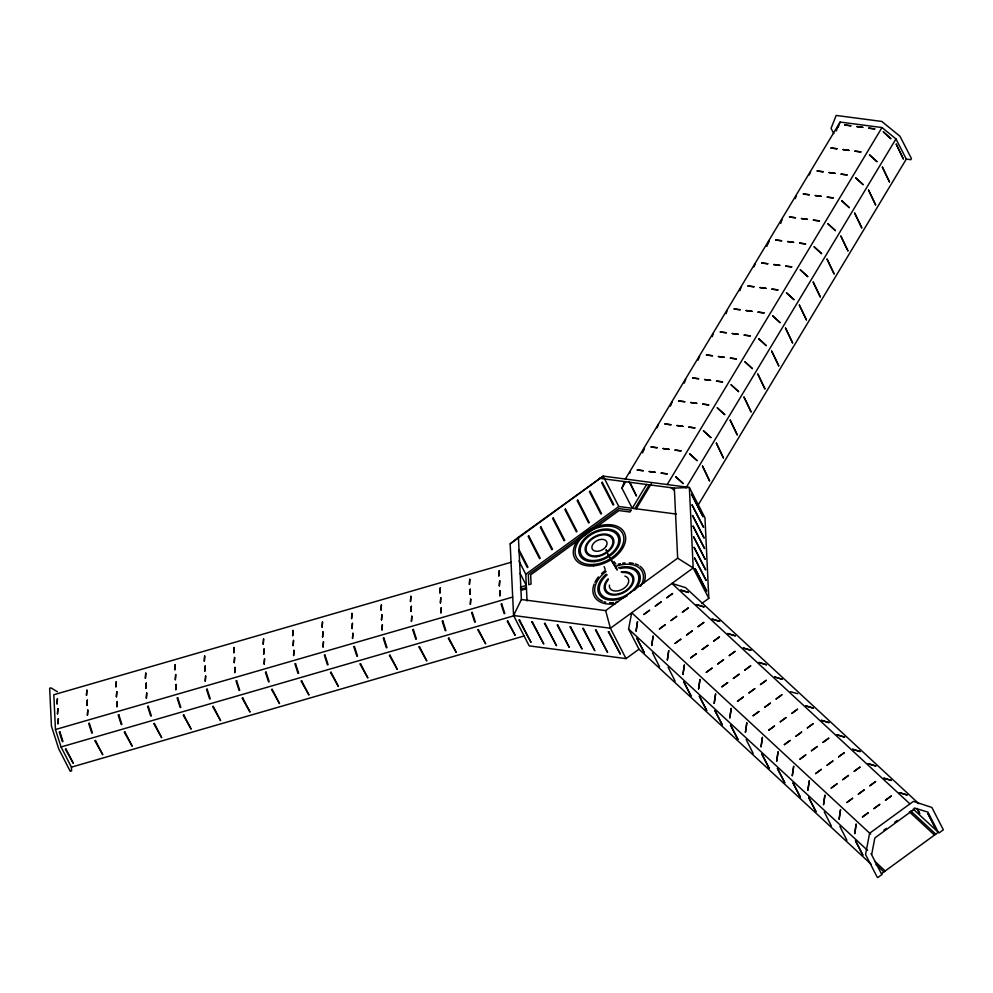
<?xml version="1.0" encoding="UTF-8"?>
<svg xmlns="http://www.w3.org/2000/svg" width="993" height="993" viewBox="0 0 993 993"><rect width="100%" height="100%" fill="white"/><g stroke="black" fill="none" stroke-linecap="round" stroke-linejoin="round"><path stroke-width="1.49" d="M871.146 864.245L638.958 649.211L628.594 629.041L631.697 612.743L870.7 834.12M871.742 854.241L874.833 837.943L915.05 808.65M646.642 484.398L632.268 508.279L621.903 488.122L624.361 481.63M629.686 473.376L630.344 471.352M643.241 450.859L644.469 447.88M642.57 452.895L643.998 449.134M657.081 427.859L658.309 424.88M670.436 406.125L672.149 401.88M684.276 383.124L685.704 379.363M698.116 360.124L699.544 356.363M712.242 336.652L713.371 333.363M726.082 313.651L727.211 310.362M739.909 290.664L741.051 287.374M753.935 266.881L755.176 263.902M766.832 246.388L769.016 240.902L768.061 243.409M780.672 223.4L782.087 219.639M795.269 198.674L796.398 195.385M809.295 174.892L810.524 171.913M836.305 130.927L837.918 126.396M838.179 127.241L840.14 122.052L882.007 127.563L895.959 138.933L906.311 159.091L910.829 159.687L911.475 158.632L899.981 136.264L881.796 121.444L836.18 115.436L831.067 128.333L833.772 133.596M701.741 603.483L708.803 598.345L704.98 517.849L689.365 487.464L603.185 476.119L518.433 537.213L521.387 599.524L513.567 615.499L529.182 645.884L626.024 658.62L638.958 649.211M625.342 479.036L840.14 122.052M621.903 488.122L625.9 481.481M634.899 508.627L649.273 484.745M636.24 508.801L651.433 483.554M667.209 484.547L882.007 127.563M685.94 487.948L895.959 138.933M697.905 505.462L906.311 159.091M599.35 478.278L674.334 488.134L689.365 487.464L693.188 567.959L610.41 628.246L513.567 615.499L510.166 543.866L518.433 537.213M510.166 543.866L603.185 476.119L618.8 506.504L676.32 514.076M527.047 600.926L525.781 574.252L618.8 506.504M521.387 599.524L605.643 610.608L677.66 558.165L674.334 488.134M883.869 830.173L886.302 828.398M894.83 822.192L897.275 820.417M914.33 807.992L927.934 812.137L938.298 832.295L881.387 873.741L871.022 853.57M882.107 874.411L877.775 877.564L877.055 876.893L865.561 854.539L869.595 833.276L913.399 801.363L931.856 807.446L943.35 829.8L939.018 832.966M511.047 562.286L53.808 694.74L55.459 729.532L61.057 746.972L71.422 767.142L71.595 770.891L70.242 771.288L58.748 748.921L51.45 726.168L49.65 688.261L51.003 687.876L57.408 691.786M520.357 587.173L526.315 585.448L520.096 573.346M520.456 589.358L526.414 587.633M521.97 590.053L526.476 588.75M55.459 729.532L512.698 597.078M61.057 746.972L515.317 615.387M71.422 767.142L524.18 635.979M677.66 558.165L693.188 567.959L708.803 598.345M670.697 487.389L674.185 490.232M918.823 803.697L685.505 587.595L671.913 583.45L909.787 803.771M797.689 693.685L790.49 691.699M913.25 809.096L938.298 832.295M910.718 810.946L935.766 834.132M909.327 811.79L934.475 835.076M628.594 629.041L867.609 850.418M652.488 652.773L659.501 666.737M668.115 667.234L675.116 681.198M746.19 739.562L753.203 753.526M824.277 811.877L831.29 825.841M839.904 826.35L846.905 840.301M874.858 861.365L885.21 870.96M875.963 864.531L883.919 871.891M614.046 561.579L615.859 564.086M610.906 559.866L617.261 570.032L607.704 553.821L608.61 555.621M917.085 808.439L919.754 813.627L917.433 809.432M630.083 482.586L636.463 496.028L629.128 481.766M626.024 658.62L610.41 628.246L605.643 610.608M519.178 550.072L527.953 567.127L527.333 567.574L518.569 550.519M518.991 561.045L525.781 574.252M604.178 566.569L605.159 569.486M616.094 566.233A26.004 17.03 -27.2 0 1 639.182 567.884A26.004 17.03 -27.2 0 1 640.609 586.292M617.783 601.907A26.004 17.03 -27.2 0 1 615.672 602.317M613.575 602.59A26.004 17.03 -27.2 0 1 609.528 602.677M605.78 602.18A26.004 17.03 -27.2 0 1 604.042 601.721M602.428 601.113A26.004 17.03 -27.2 0 1 606.14 571.484M639.989 566.221A27.916 18.284 -27.2 0 1 643.985 582.903M615.424 603.707A27.916 18.284 -27.2 0 1 594.149 584.008M594.956 582.208A27.916 18.284 -27.2 0 1 598.419 576.908M601.535 573.606A27.916 18.284 -27.2 0 1 605.184 570.603M618.155 564.235A27.916 18.284 -27.2 0 1 620.439 563.652M622.71 563.205A27.916 18.284 -27.2 0 1 624.957 562.919M629.301 562.832A27.916 18.284 -27.2 0 1 633.335 563.366M635.197 563.85A27.916 18.284 -27.2 0 1 638.536 565.29M620.091 568.48A21.064 13.79 -27.2 0 1 637.667 583.462A21.064 13.79 -27.2 0 1 607.344 598.357A21.064 13.79 -27.2 0 1 607.157 574.823M618.316 567.859A22.616 14.808 -27.2 0 1 638.362 571.794A22.616 14.808 -27.2 0 1 634.564 590.09M627.005 595.961A22.616 14.808 -27.2 0 1 600.579 596.073A22.616 14.808 -27.2 0 1 606.276 574.19M622.139 572.539A14.746 9.657 -27.2 0 1 631.92 583.735A14.746 9.657 -27.2 0 1 612.184 594.137A14.746 9.657 -27.2 0 1 608.126 579.924M621.097 571.906A15.826 10.364 -27.2 0 1 633.013 583.412A15.826 10.364 -27.2 0 1 611.303 594.857A15.826 10.364 -27.2 0 1 608.163 578.72M626.149 576.61A10.34 6.777 -27.2 0 1 627.688 584.405L627.266 585.063A10.34 6.777 -27.2 0 1 615.797 591.058A10.34 6.777 -27.2 0 1 609.404 585.051M624.882 576.101A10.34 6.777 -27.2 0 1 625.54 576.325M637.494 621.73L636.103 631.027L637.494 621.73M653.109 636.19L651.731 645.5L653.109 636.19M668.723 650.651L667.346 659.96L668.723 650.651M684.351 665.124L682.961 674.421L684.351 665.124M699.966 679.584L698.575 688.894L699.966 679.584M715.581 694.045L714.19 703.354L715.581 694.045M731.196 708.518L729.805 717.815L731.196 708.518M746.81 722.978L745.433 732.288L746.81 722.978M762.425 737.439L761.048 746.748L762.425 737.439M778.053 751.912L776.663 761.209L778.053 751.912M793.668 766.373L792.277 775.682L793.668 766.373M809.283 780.833L807.892 790.143L809.283 780.833M824.898 795.294L823.52 804.603L824.898 795.294M840.512 809.767L839.135 819.076L840.512 809.767M856.127 824.227L854.75 833.537L856.127 824.227M637.27 469.95L643.241 470.732L637.27 469.95M651.098 446.949L657.081 447.744L651.098 446.949M664.938 423.961L670.92 424.743L664.938 423.961M678.778 400.961L684.76 401.743L678.778 400.961M692.617 377.961L698.6 378.743L692.617 377.961M706.457 354.96L712.44 355.755L706.457 354.96M720.285 331.972L726.268 332.754L720.285 331.972M734.125 308.972L740.108 309.754L734.125 308.972M747.965 285.972L753.948 286.766L747.965 285.972M761.805 262.971L767.788 263.766L761.805 262.971M775.645 239.983L781.628 240.765L775.645 239.983M789.485 216.983L795.455 217.765L789.485 216.983M803.312 193.983L809.295 194.777L803.312 193.983M817.152 170.982L823.135 171.777L817.152 170.982M830.992 147.994L836.975 148.776L830.992 147.994M844.832 124.994L850.815 125.776L844.832 124.994M649.223 471.526L655.206 472.308L649.223 471.526M663.063 448.526L669.046 449.32L663.063 448.526M676.903 425.525L682.886 426.32L676.903 425.525M690.743 402.537L696.726 403.319L690.743 402.537M704.583 379.537L710.554 380.319L704.583 379.537M718.411 356.537L724.394 357.331L718.411 356.537M732.251 333.536L738.233 334.331L732.251 333.536M746.091 310.548L752.073 311.33L746.091 310.548M759.93 287.548L765.913 288.33L759.93 287.548M773.77 264.548L779.753 265.342L773.77 264.548M787.61 241.547L793.581 242.342L787.61 241.547M801.438 218.559L807.421 219.341L801.438 218.559M815.278 195.559L821.261 196.341L815.278 195.559M829.118 172.559L835.101 173.353L829.118 172.559M842.958 149.571L848.941 150.353L842.958 149.571M856.798 126.57L862.78 127.352L856.798 126.57M631.101 510.216L630.021 512.016L618.999 510.563L530.659 574.897L531.094 584.058L528.797 584.728L528.313 574.587L618.9 508.615L631.101 510.216M661.189 473.102L667.172 473.884L661.189 473.102M675.029 450.102L681.012 450.884L675.029 450.102M688.869 427.102L694.852 427.896L688.869 427.102M702.709 404.101L708.679 404.896L702.709 404.101M716.536 381.113L722.519 381.895L716.536 381.113M730.376 358.113L736.359 358.895L730.376 358.113M744.216 335.113L750.199 335.907L744.216 335.113M758.056 312.125L764.039 312.907L758.056 312.125M771.896 289.124L777.879 289.906L771.896 289.124M785.724 266.124L791.706 266.906L785.724 266.124M799.564 243.124L805.546 243.918L799.564 243.124M813.404 220.136L819.386 220.918L813.404 220.136M827.243 197.135L833.226 197.917L827.243 197.135M841.083 174.135L847.066 174.929L841.083 174.135M854.923 151.135L860.894 151.929L854.923 151.135M868.751 128.147L874.734 128.929L868.751 128.147M675.774 476.814L683.196 483.566L675.774 476.814M689.614 453.813L697.036 460.578L689.614 453.813M703.454 430.813L710.876 437.578L703.454 430.813M717.294 407.825L724.704 414.577L717.294 407.825M731.133 384.825L738.544 391.577L731.133 384.825M744.961 361.824L752.384 368.589L744.961 361.824M758.801 338.836L766.224 345.589L758.801 338.836M772.641 315.836L780.064 322.588L772.641 315.836M786.481 292.836L793.904 299.588L786.481 292.836M800.321 269.835L807.731 276.6L800.321 269.835M814.161 246.847L821.571 253.6L814.161 246.847M827.988 223.847L835.411 230.599L827.988 223.847M841.828 200.847L849.251 207.599L841.828 200.847M855.668 177.846L863.091 184.611L855.668 177.846M869.508 154.858L876.918 161.611L869.508 154.858M883.348 131.858L890.758 138.61L883.348 131.858M702.498 466.089L709.548 480.823L702.498 466.089M716.338 443.101L723.376 457.835L716.338 443.101M730.178 420.101L737.216 434.835L730.178 420.101M744.018 397.101L751.056 411.834L744.018 397.101M757.858 374.1L764.895 388.846L757.858 374.1M771.685 351.112L778.735 365.846L771.685 351.112M785.525 328.112L792.563 342.846L785.525 328.112M799.365 305.112L806.403 319.845L799.365 305.112M813.205 282.111L820.243 296.857L813.205 282.111M827.045 259.123L834.083 273.857L827.045 259.123M840.872 236.123L847.923 250.857L840.872 236.123M854.712 213.123L861.763 227.856L854.712 213.123M868.552 190.135L875.59 204.868L868.552 190.135M882.392 167.134L889.43 181.868L882.392 167.134M896.232 144.134L903.27 158.868L896.232 144.134M606.239 546.1L605.916 546.622A8.105 5.3 -27.2 0 1 592.858 549.861A8.105 5.3 -27.2 0 1 599.3 539.72A8.105 5.3 -27.2 0 1 606.239 546.1M528.735 535.885L528.127 536.332L539.596 558.649L540.204 558.203L528.735 535.885M540.999 526.96L540.391 527.407L551.86 549.725L552.468 549.278L540.999 526.96M553.262 518.036L552.642 518.483L564.111 540.788L564.732 540.341L553.262 518.036M565.514 509.099L564.905 509.546L576.374 531.863L576.983 531.416L565.514 509.099M577.777 500.174L577.169 500.621L588.638 522.939L589.246 522.492L577.777 500.174M590.041 491.25L589.432 491.684L600.902 514.002L601.51 513.555L590.041 491.25M602.304 482.313L601.684 482.759L613.153 505.077L613.773 504.63L602.304 482.313M649.571 610.285L643.824 614.468L649.571 610.285M661.053 601.919L655.306 606.102L661.053 601.919M672.546 593.553L666.8 597.736L672.546 593.553M665.186 624.758L659.439 628.941L665.186 624.758M676.667 616.38L670.933 620.563L676.667 616.38M688.161 608.014L682.414 612.197L688.161 608.014M680.801 639.219L675.054 643.402L680.801 639.219M692.295 630.853L686.548 635.036L692.295 630.853M703.776 622.474L698.042 626.67L703.776 622.474M696.416 653.679L690.669 657.862L696.416 653.679M707.91 645.313L702.163 649.496L707.91 645.313M719.404 636.947L713.657 641.13L719.404 636.947M712.031 668.152L706.284 672.335L712.031 668.152M723.525 659.774L717.778 663.957L723.525 659.774M735.019 651.408L729.272 655.591L735.019 651.408M727.646 682.613L721.911 686.796L727.646 682.613M739.14 674.247L733.393 678.43L739.14 674.247M750.634 665.869L744.887 670.064L750.634 665.869M743.273 697.074L737.526 701.257L743.273 697.074M754.754 688.708L749.02 692.891L754.754 688.708M766.248 680.342L760.501 684.525L766.248 680.342M758.888 711.534L753.141 715.73L758.888 711.534M770.382 703.168L764.635 707.351L770.382 703.168M781.863 694.802L776.116 698.985L781.863 694.802M774.503 726.007L768.756 730.19L774.503 726.007M785.997 717.641L780.25 721.824L785.997 717.641M797.478 709.263L791.744 713.446L797.478 709.263M790.118 740.468L784.371 744.651L790.118 740.468M801.612 732.102L795.865 736.285L801.612 732.102M813.106 723.736L807.359 727.919L813.106 723.736M805.733 754.928L799.998 759.124L805.733 754.928M817.227 746.562L811.48 750.745L817.227 746.562M828.721 738.196L822.974 742.379L828.721 738.196M821.36 769.401L815.613 773.584L821.36 769.401M832.842 761.035L827.095 765.218L832.842 761.035M844.335 752.657L838.588 756.84L844.335 752.657M836.975 783.862L831.228 788.045L836.975 783.862M848.456 775.496L842.722 779.679L848.456 775.496M859.95 767.13L854.203 771.313L859.95 767.13M852.59 798.322L846.843 802.505L852.59 798.322M864.084 789.956L858.337 794.139L864.084 789.956M875.565 781.59L869.818 785.773L875.565 781.59M868.205 812.795L862.458 816.978L868.205 812.795M879.699 804.417L873.952 808.612L879.699 804.417M891.193 796.051L885.446 800.234L891.193 796.051M57.408 698.737L57.035 703.876L57.408 698.737M86.863 690.197L86.49 695.348L86.863 690.197M116.318 681.67L115.945 686.808L116.318 681.67M145.772 673.13L145.4 678.281L145.772 673.13M175.227 664.602L174.855 669.754L175.227 664.602M204.682 656.063L204.31 661.214L204.682 656.063M234.137 647.535L233.765 652.686L234.137 647.535M263.592 639.008L263.219 644.147L263.592 639.008M293.047 630.468L292.674 635.619L293.047 630.468M322.502 621.941L322.129 627.092L322.502 621.941M351.956 613.401L351.584 618.552L351.956 613.401M381.411 604.874L381.039 610.025L381.411 604.874M410.866 596.346L410.494 601.485L410.866 596.346M440.321 587.806L439.949 592.958L440.321 587.806M469.776 579.279L469.404 584.418L469.776 579.279M499.231 570.739L498.858 575.89L499.231 570.739M57.879 708.679L57.507 713.818L57.879 708.679M87.334 700.139L86.962 705.291L87.334 700.139M116.789 691.612L116.417 696.763L116.789 691.612M146.244 683.072L145.872 688.223L146.244 683.072M175.699 674.545L175.327 679.696L175.699 674.545M205.154 666.018L204.781 671.156L205.154 666.018M234.609 657.478L234.236 662.629L234.609 657.478M264.064 648.95L263.691 654.089L264.064 648.95M293.518 640.411L293.146 645.562L293.518 640.411M322.973 631.883L322.601 637.034L322.973 631.883M352.428 623.343L352.056 628.495L352.428 623.343M381.883 614.816L381.511 619.967L381.883 614.816M411.338 606.289L410.965 611.427L411.338 606.289M440.793 597.749L440.42 602.9L440.793 597.749M470.248 589.221L469.875 594.36L470.248 589.221M499.702 580.682L499.33 585.833L499.702 580.682M58.364 718.622L57.979 723.76L58.364 718.622M87.818 710.082L87.434 715.233L87.818 710.082M117.273 701.555L116.889 706.706L117.273 701.555M146.728 693.015L146.343 698.166L146.728 693.015M176.183 684.487L175.798 689.639L176.183 684.487M205.638 675.96L205.253 681.099L205.638 675.96M235.093 667.42L234.708 672.571L235.093 667.42M264.548 658.893L264.163 664.032L264.548 658.893M294.002 650.353L293.618 655.504L294.002 650.353M323.457 641.826L323.073 646.977L323.457 641.826M352.912 633.286L352.527 638.437L352.912 633.286M382.367 624.758L381.982 629.91L382.367 624.758M411.822 616.231L411.437 621.37L411.822 616.231M441.277 607.691L440.892 612.842L441.277 607.691M470.732 599.164L470.347 604.315L470.732 599.164M500.187 590.624L499.802 595.775L500.187 590.624M59.878 731.841L59.27 732.027L62.373 741.659L62.981 741.486L59.878 731.841M89.333 723.314L88.725 723.487L91.828 733.132L92.436 732.946L89.333 723.314M118.788 714.774L118.179 714.96L121.283 724.592L121.891 724.418L118.788 714.774M148.242 706.246L147.634 706.42L150.737 716.065L151.346 715.891L148.242 706.246M177.697 697.719L177.089 697.893L180.192 707.525L180.8 707.351L177.697 697.719M207.152 689.179L206.544 689.353L209.647 698.998L210.255 698.824L207.152 689.179M236.607 680.652L235.999 680.826L239.102 690.47L239.71 690.284L236.607 680.652M266.062 672.112L265.454 672.298L268.557 681.93L269.165 681.757L266.062 672.112M295.517 663.585L294.909 663.758L298.012 673.403L298.62 673.217L295.517 663.585M324.972 655.045L324.363 655.231L327.467 664.863L328.075 664.689L324.972 655.045M354.427 646.517L353.818 646.691L356.921 656.336L357.53 656.162L354.427 646.517M383.881 637.99L383.273 638.164L386.376 647.796L386.985 647.622L383.881 637.99M413.336 629.45L412.728 629.624L415.831 639.269L416.439 639.095L413.336 629.45M442.791 620.923L442.183 621.097L445.286 630.741L445.894 630.555L442.791 620.923M472.246 612.383L471.638 612.569L474.741 622.201L475.349 622.028L472.246 612.383M501.701 603.856L501.093 604.029L504.196 613.674L504.804 613.5L501.701 603.856M65.997 749.057L65.389 749.231L73.321 763.319L65.997 749.057M95.452 740.517L94.844 740.704L102.775 754.779L95.452 740.517M124.907 731.99L124.299 732.164L132.23 746.252L124.907 731.99M154.362 723.463L153.754 723.636L161.685 737.712L154.362 723.463M183.817 714.923L183.208 715.097L191.14 729.185L183.817 714.923M213.272 706.395L212.663 706.569L220.595 720.657L213.272 706.395M242.726 697.856L242.118 698.042L250.05 712.118L242.726 697.856M272.181 689.328L271.573 689.502L279.505 703.59L272.181 689.328M301.636 680.801L301.028 680.975L308.96 695.05L301.636 680.801M331.091 672.261L330.483 672.435L338.414 686.523L331.091 672.261M360.546 663.734L359.938 663.907L367.869 677.983L360.546 663.734M390.001 655.194L389.393 655.368L397.324 669.456L390.001 655.194M419.456 646.666L418.847 646.84L426.779 660.928L419.456 646.666M448.91 638.127L448.302 638.313L456.234 652.389L448.91 638.127M478.365 629.599L477.757 629.773L485.689 643.861L478.365 629.599M507.82 621.072L507.212 621.246L515.144 635.321L507.82 621.072M519.538 620.042L518.905 619.955L531.007 642.359L519.538 620.042M532.298 621.717L531.665 621.643L543.767 644.035L532.298 621.717M545.058 623.405L544.425 623.319L556.527 645.711L545.058 623.405M557.83 625.081L557.185 624.994L569.299 647.399L557.83 625.081M570.59 626.757L569.957 626.682L582.059 649.074L570.59 626.757M583.35 628.445L582.717 628.358L594.819 650.75L583.35 628.445M596.123 630.121L595.477 630.034L607.592 652.438L596.123 630.121M608.883 631.796L608.25 631.722L620.352 654.114L608.883 631.796M688.372 592.436L680.85 590.152L688.372 592.436M703.987 606.897L696.465 604.613L703.987 606.897M719.602 621.37L712.093 619.073L719.602 621.37M735.217 635.83L727.708 633.546L735.217 635.83M750.832 650.291L743.323 648.007L750.832 650.291M766.447 664.764L758.937 662.468L766.447 664.764M782.074 679.224L774.552 676.941L782.074 679.224M813.304 708.158L805.795 705.862L813.304 708.158M828.919 722.619L821.41 720.322L828.919 722.619M844.534 737.079L837.025 734.795L844.534 737.079M860.161 751.552L852.639 749.256L860.161 751.552M875.776 766.013L868.254 763.716L875.776 766.013M891.391 780.473L883.869 778.189L891.391 780.473M907.006 794.946L899.497 792.65L907.006 794.946M928.045 813.826L935.369 828.088L928.045 813.826M636.873 638.313L644.209 652.562L636.873 638.313M683.73 681.707L691.054 695.956L683.73 681.707M699.345 696.167L706.668 710.429L699.345 696.167M714.96 710.628L722.296 724.89L714.96 710.628M730.575 725.101L737.911 739.351L730.575 725.101M761.817 754.022L769.141 768.284L761.817 754.022M777.432 768.483L784.755 782.745L777.432 768.483M793.047 782.956L800.37 797.218L793.047 782.956M808.662 797.416L815.998 811.678L808.662 797.416M855.519 840.81L862.843 855.072L855.519 840.81M703.044 516.67L691.575 494.353L703.044 516.67M703.54 527.271L692.071 504.965L703.54 527.271M704.049 537.883L692.58 515.566L704.049 537.883M704.546 548.496L693.089 526.178L704.546 548.496M705.055 559.096L693.586 536.791L705.055 559.096M705.564 569.709L694.095 547.391L705.564 569.709M706.06 580.322L694.591 558.004L706.06 580.322M706.569 590.922L695.1 568.617L706.569 590.922M607.008 552.133L606.152 549.663L606.996 552.158M593.975 564.446A26.004 17.03 -27.2 0 0 622.797 533.862A26.004 17.03 -27.2 0 0 581.625 537.66A26.004 17.03 -27.2 0 0 593.975 564.446M593.566 565.861A27.916 18.284 -27.2 0 0 624.523 533.018A27.916 18.284 -27.2 0 0 580.309 537.089A27.916 18.284 -27.2 0 0 593.566 565.861M595.142 560.462A20.543 13.455 -27.2 0 0 617.919 536.307A20.543 13.455 -27.2 0 0 585.386 539.298A20.543 13.455 -27.2 0 0 595.142 560.462M594.832 561.579A22.057 14.436 -27.2 0 0 619.272 535.637A22.057 14.436 -27.2 0 0 584.343 538.851A22.057 14.436 -27.2 0 0 594.832 561.579M596.483 555.919A14.299 9.359 -27.2 0 0 612.333 539.1A14.299 9.359 -27.2 0 0 589.693 541.185A14.299 9.359 -27.2 0 0 596.483 555.919M596.259 556.688A15.354 10.054 -27.2 0 0 613.289 538.628A15.354 10.054 -27.2 0 0 588.973 540.875A15.354 10.054 -27.2 0 0 596.259 556.688"/></g></svg>
